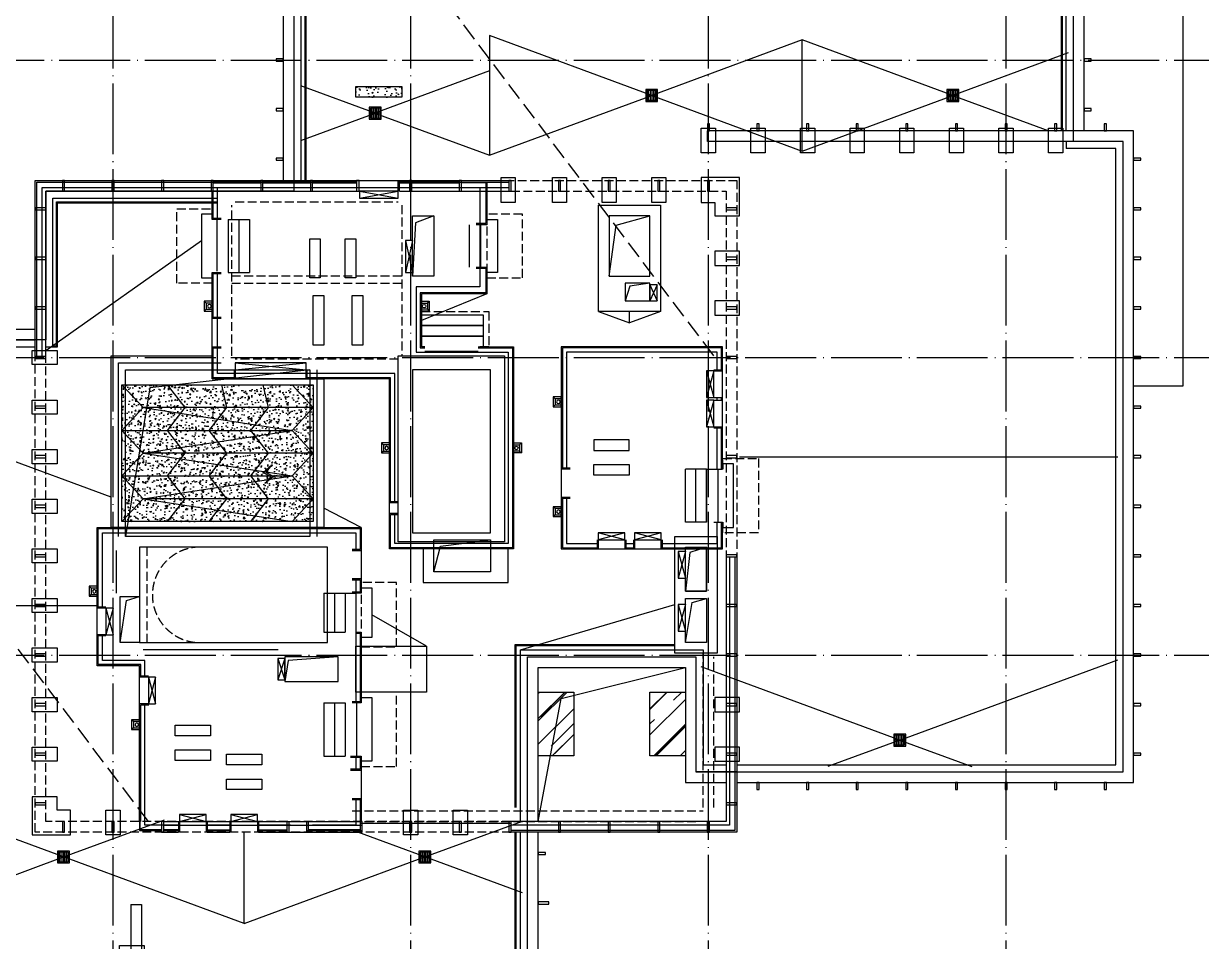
# Model space of a CAD drawing. Extents: x -186750 to 855523, y -12902 to 560425.
# Drawn here: x 608391 to 641629, y 237914 to 263830 of the extents above; entities that cross this region are included whole.
import ezdxf
from ezdxf.xclip import XClip

# ---------------------------------------------------------------- set-up
doc = ezdxf.new("R2010")
doc.units = 0
doc.header["$LTSCALE"] = 1000
doc.header["$MEASUREMENT"] = 0
doc.header["$XCLIPFRAME"] = 0
for name, pattern in [('10#楼幕墙$0$DASH', [0.35, 0.25, -0.1]), ('104-10 轴网$0$DOTE', [2.42, 2, -0.2, 0.02, -0.2]), ('X-104 8#10#平面$0$109-34 轴网$0$L1$0$$AUDIT_BAD_LTYPE1', [0]), ('X-104 8#10#平面$0$DASH', [0.35, 0.25, -0.1]), ('三跑梯-奇数F顶层$0$DASH', [0.35, 0.25, -0.1])]:
    doc.linetypes.add(name, pattern=pattern)
for name, color, linetype in [('10#楼幕墙$0$A-C_玻璃幕墙', 140, 'Continuous'), ('10#楼幕墙$0$A-O_屋面', 252, 'Continuous'), ('10#楼幕墙$0$A-金属背板', 30, 'Continuous'), ('104-10 轴网$0$A_AXIS-轴线', 252, '104-10 轴网$0$DOTE'), ('X-104 8#10#平面$0$01-标注_尺寸', 124, 'Continuous'), ('X-104 8#10#平面$0$02-TEXT_房间', 252, 'Continuous'), ('X-104 8#10#平面$0$05-填充_156', 156, 'Continuous'), ('X-104 8#10#平面$0$A-C_玻璃幕墙', 252, 'Continuous'), ('X-104 8#10#平面$0$A-E_栏杆', 252, 'Continuous'), ('X-104 8#10#平面$0$A-E_楼梯', 252, 'Continuous'), ('X-104 8#10#平面$0$A-O_分水线', 127, 'Continuous'), ('X-104 8#10#平面$0$A-O_屋面', 201, 'Continuous'), ('X-104 8#10#平面$0$A-O_散水', 134, 'Continuous'), ('X-104 8#10#平面$0$A-SUR_保温', 222, 'Continuous'), ('X-104 8#10#平面$0$A-SUR_看线', 252, 'Continuous'), ('X-104 8#10#平面$0$A-TECH_暖通', 162, 'Continuous'), ('X-104 8#10#平面$0$A-TECH_结构', 252, 'Continuous'), ('X-104 8#10#平面$0$A_STR-砌块墙', 121, 'Continuous'), ('X-104 8#10#平面$0$D_铝板', 181, 'Continuous'), ('X-104 8#10#平面$0$E-墙面分格', 252, 'Continuous'), ('X-104 8#10#平面$0$EH_玻璃', 252, 'Continuous'), ('X-104 8#10#平面$0$EH_石材', 116, 'Continuous'), ('X-104 8#10#平面$0$图例', 7, 'Continuous')]:
    doc.layers.add(name, color=color, linetype=linetype)
for name, color, linetype, plot in [('X-104 8#10#平面$0$04-不打印_辅助线', 165, 'Continuous', False), ('X-104 8#10#平面$0$DIM_MODI', 6, 'Continuous', False), ('三跑梯-奇数F顶层$0$04-不打印_辅助线', 165, 'Continuous', False)]:
    doc.layers.add(name, color=color, linetype=linetype, plot=plot)
pattern_1 = [(0, (-3e-10, -237600), (158.75, 158.75), [158.75, -158.75]), (90, (158.75, -237600), (-158.75, 158.75), [158.75, -158.75])]
pattern_2 = [(230, (-3e-10, -237600), (-364.36934, 31.87817), [38.1, -419.1]), (175, (-3e-10, -237600), (70.48565, -382.1133), [30.48, -335.28]), (280.451, (-30.36, -237597.34), (-293.885, -350.23338), [32.38, -356.18]), (226.1842, (-3e-10, -237701.6), (-542.1581, 84.08466), [57.15, -628.65]), (276.6356, (-45.2, -237694.6), (-474.8085, -494.8511), [48.57, -534.27]), (171.184, (-3e-10, -237701.6), (-474.8092, -494.8502), [45.72, -502.92]), (201, (-50.8, -237676.2), (-303.22976, 204.53104), [38.1, -419.1]), (146, (-50.8, -237676.2), (-123.60406, -368.37593), [30.48, -335.28]), (251.4514, (-76.07, -237659.16), (-426.833, -163.8457), [32.38, -356.18]), (217.5, (-3e-10, -237600), (-6.177207, -169.11008), [0, -331.216, 0, -340.36, 0, -336.55]), (187.5, (-3e-10, -237600), (-133.63933, -200.36115), [0, -194.056, 0, -323.596, 0, -128.27]), (147.5, (113.28, -237600), (-271.18119, 11.45749), [0, -127, 0, -396.24, 0, -525.78]), (137.5, (164.08, -237600), (-296.25836, -50.85298), [0, -165.1, 0, -263.144, 0, -373.38])]

# ---------------------------------------------------------------- blocks, each defined once
blk = doc.blocks.new('104-10 轴网')
at = {"layer": '104-10 轴网$0$A_AXIS-轴线', "linetype": '104-10 轴网$0$DOTE'}
for p, q in [((16800, -6500), (16800, 40100)), ((25200, -6500), (25200, 40100)), ((33600, -6500), (33600, 40100)), ((42000, -6500), (42000, 40100)), ((-6500, 25200), (48500, 25200)), ((-6500, 16800), (48500, 16800)), ((-6500, 8400), (48500, 8400))]:
    blk.add_line(p, q, dxfattribs=at)
blk = doc.blocks.new('X-104 8#10#平面$0$天窗')
at = {"layer": 'X-104 8#10#平面$0$A-C_玻璃幕墙'}
for p, q in [((1263, 5280), (1263, 480)), ((2550, 5280), (2550, 480)), ((3837, 5280), (3837, 480)), ((1263, 480), (1907, 4680)), ((1907, -120), (1907, 4680)), ((2550, 480), (1907, 4680)), ((2550, 480), (3193, 4680)), ((3193, -120), (3193, 4680)), ((3837, 480), (3193, 4680)), ((3837, 480), (4480, 4680))]:
    blk.add_line(p, q, dxfattribs=at)
blk.add_lwpolyline([(620, 5280), (4480, 5280), (4480, -120), (620, -120), (620, 2310), (620, 2310)], close=True, dxfattribs=at)
for points in [[(620, 4680), (1263, 5280), (1907, 4680)], [(1907, 4680), (2550, 5280), (3193, 4680)], [(3193, 4680), (3837, 5280), (4480, 4680)], [(620, -120), (1263, 480), (1907, -120)], [(1907, -120), (2550, 480), (3193, -120)], [(3193, -120), (3837, 480), (4480, -120)]]:
    blk.add_lwpolyline(points, dxfattribs=at)
at = {"layer": 'X-104 8#10#平面$0$D_铝板'}
blk.add_lwpolyline([(450, 5580), (4650, 5580), (4650, -420), (-200, -420), (-200, 2430), (450, 2430), (450, 5580)], dxfattribs=at)
at = {"layer": 'X-104 8#10#平面$0$DIM_MODI', "color": 2, "linetype": 'X-104 8#10#平面$0$109-34 轴网$0$L1$0$$AUDIT_BAD_LTYPE1'}
for p in [(1263, 5280), (1907, 5280), (2550, 5280), (3193, 5280), (3837, 5280)]:
    blk.add_point(p, dxfattribs=at)
at = {"layer": 'X-104 8#10#平面$0$E-墙面分格'}
for points in [[(620, 3861), (1263, 4005), (1907, 3505)], [(1907, 3505), (2550, 4005), (3193, 3505)], [(3193, 3505), (3837, 4005), (4480, 3505)], [(620, 2686), (1263, 2830), (1907, 2330)], [(1907, 2330), (2550, 2830), (3193, 2330)], [(3193, 2330), (3837, 2830), (4480, 2330)], [(620, 1155), (1263, 1655), (1907, 1155)], [(1907, 1155), (2550, 1655), (3193, 1155)], [(3193, 1155), (3837, 1655), (4480, 1155)]]:
    blk.add_lwpolyline(points, dxfattribs=at)
blk = doc.blocks.new('三跑梯-奇数F顶层')
at = {"color": 8, "linetype": '三跑梯-奇数F顶层$0$DASH'}
blk.add_arc((1350, 1710), 1350, 180, 0, dxfattribs=at)
at = {"layer": '三跑梯-奇数F顶层$0$04-不打印_辅助线', "linetype": '三跑梯-奇数F顶层$0$DASH'}
blk.add_line((0, 200), (2700, 200), dxfattribs=at)
at = {"layer": '三跑梯-奇数F顶层$0$04-不打印_辅助线'}
blk.add_lwpolyline([(2700, 5300), (0, 5300), (0, 0), (2700, 0)], close=True, dxfattribs=at)
blk = doc.blocks.new('X-104 8#10#平面$0$rhyseuyi')
at = {"layer": 'X-104 8#10#平面$0$02-TEXT_房间'}
h = blk.add_hatch(color=1, dxfattribs=at)
h.dxf.hatch_style = 1
h.paths.add_polyline_path([(21082, 250846), (21253, 251034), (21036, 251152), (21284, 251371), (21115, 251161), (21332, 251044)])
at = {"layer": 'X-104 8#10#平面$0$02-TEXT_房间', "color": 1}
blk.add_lwpolyline([(21082, 250846), (21253, 251034), (21036, 251152), (21284, 251371), (21115, 251161), (21332, 251044), (21082, 250846)], close=True, dxfattribs=at)
at = {"layer": 'X-104 8#10#平面$0$A-TECH_结构', "linetype": 'X-104 8#10#平面$0$109-34 轴网$0$L1$0$$AUDIT_BAD_LTYPE1'}
blk.add_lwpolyline([(14900, 254900), (-500, 254900), (-500, 232900), (17300, 232900), (17300, 234300), (28500, 234300), (28500, 241000), (28500, 241000), (28500, 245950), (33250, 245950), (33250, 242900), (33250, 242900), (33250, 242700), (45300, 242700), (45300, 260500), (43900, 260500), (43900, 271700), (21900, 271700), (21900, 259100), (14900, 259100)], close=True, dxfattribs=at)
at = {"layer": 'X-104 8#10#平面$0$A-TECH_结构'}
blk.add_lwpolyline([(17150, 254050), (22350, 254050), (22350, 249350), (17150, 249350)], close=True, dxfattribs=at)
blk.add_lwpolyline([(22350, 254050), (17840, 253544), (17150, 249350)], dxfattribs=at)
blk = doc.blocks.new('10#楼幕墙')
at = {"layer": '10#楼幕墙$0$A-C_玻璃幕墙'}
for p, q in [((24850, 259100), (24850, 259400)), ((24880, 259100), (24880, 259400)), ((18230, 241300), (23800, 241300)), ((18230, 241200), (23800, 241200)), ((18230, 241050), (18645, 241050)), ((18230, 241000), (18645, 241000)), ((18645, 241300), (18645, 241000)), ((18675, 241300), (18675, 241000)), ((19425, 241300), (19425, 241000)), ((19455, 241300), (19455, 241000)), ((19455, 241050), (20095, 241050)), ((19455, 241000), (20095, 241000)), ((20095, 241300), (20095, 241000)), ((20125, 241300), (20125, 241000)), ((20875, 241300), (20875, 241000)), ((20905, 241300), (20905, 241000)), ((20905, 241050), (21700, 241050)), ((20905, 241000), (23800, 241000)), ((22260, 241050), (23800, 241050))]:
    blk.add_line(p, q, dxfattribs=at)
for points in [[(21600, 262830), (21400, 262830), (21400, 262770), (21600, 262770)], [(44200, 262770), (44400, 262770), (44400, 262830), (44200, 262830)], [(21600, 261430), (21400, 261430), (21400, 261370), (21600, 261370)], [(44200, 261370), (44400, 261370), (44400, 261430), (44200, 261430)], [(33570, 260800), (33630, 260800), (33630, 261000), (33570, 261000)], [(34970, 260800), (35030, 260800), (35030, 261000), (34970, 261000)], [(36370, 260800), (36430, 260800), (36430, 261000), (36370, 261000)], [(37770, 260800), (37830, 260800), (37830, 261000), (37770, 261000)], [(39170, 260800), (39230, 260800), (39230, 261000), (39170, 261000)], [(40570, 260800), (40630, 260800), (40630, 261000), (40570, 261000)], [(41970, 260800), (42030, 260800), (42030, 261000), (41970, 261000)], [(43370, 260800), (43430, 260800), (43430, 261000), (43370, 261000)], [(44770, 260800), (44830, 260800), (44830, 261000), (44770, 261000)], [(21600, 260030), (21400, 260030), (21400, 259970), (21600, 259970)], [(45600, 259970), (45800, 259970), (45800, 260030), (45600, 260030)], [(15370, 259100), (15430, 259100), (15430, 259400), (15370, 259400)], [(16770, 259100), (16830, 259100), (16830, 259400), (16770, 259400)], [(18170, 259100), (18230, 259100), (18230, 259400), (18170, 259400)], [(19570, 259100), (19630, 259100), (19630, 259400), (19570, 259400)], [(20970, 259100), (21030, 259100), (21030, 259400), (20970, 259400)], [(22370, 259100), (22430, 259100), (22430, 259400), (22370, 259400)], [(23670, 259100), (23749, 259100), (23749, 259400), (23670, 259400)], [(25170, 259100), (25230, 259100), (25230, 259400), (25170, 259400)], [(26570, 259100), (26630, 259100), (26630, 259400), (26570, 259400)], [(27970, 259100), (28030, 259100), (28030, 259400), (27970, 259400)], [(29370, 259100), (29430, 259100), (29430, 259400), (29370, 259400)], [(30770, 259100), (30830, 259100), (30830, 259400), (30770, 259400)], [(32170, 259100), (32230, 259100), (32230, 259400), (32170, 259400)], [(33570, 259100), (33630, 259100), (33630, 259400), (33570, 259400)], [(14900, 258570), (14900, 258630), (14600, 258630), (14600, 258570)], [(34400, 258570), (34400, 258630), (34100, 258630), (34100, 258570)], [(45600, 258570), (45800, 258570), (45800, 258630), (45600, 258630)], [(14900, 257170), (14900, 257230), (14600, 257230), (14600, 257170)], [(34400, 257170), (34400, 257230), (34100, 257230), (34100, 257170)], [(45600, 257170), (45800, 257170), (45800, 257230), (45600, 257230)], [(14900, 255770), (14900, 255830), (14600, 255830), (14600, 255770)], [(34400, 255770), (34400, 255830), (34100, 255830), (34100, 255770)], [(45600, 255770), (45800, 255770), (45800, 255830), (45600, 255830)], [(14900, 254370), (14900, 254430), (14600, 254430), (14600, 254370)], [(34400, 254370), (34400, 254430), (34100, 254430), (34100, 254370)], [(45600, 254370), (45800, 254370), (45800, 254430), (45600, 254430)], [(14900, 252970), (14900, 253030), (14600, 253030), (14600, 252970)], [(45600, 252970), (45800, 252970), (45800, 253030), (45600, 253030)], [(14900, 251570), (14900, 251630), (14600, 251630), (14600, 251570)], [(34400, 251570), (34400, 251630), (34100, 251630), (34100, 251570)], [(45600, 251570), (45800, 251570), (45800, 251630), (45600, 251630)], [(14900, 250170), (14900, 250230), (14600, 250230), (14600, 250170)], [(45600, 250170), (45800, 250170), (45800, 250230), (45600, 250230)], [(14900, 248770), (14900, 248830), (14600, 248830), (14600, 248770)], [(34400, 248770), (34400, 248830), (34100, 248830), (34100, 248770)], [(45600, 248770), (45800, 248770), (45800, 248830), (45600, 248830)], [(14900, 247370), (14900, 247430), (14600, 247430), (14600, 247370)], [(34400, 247370), (34400, 247430), (34100, 247430), (34100, 247370)], [(45600, 247370), (45800, 247370), (45800, 247430), (45600, 247430)], [(14900, 245970), (14900, 246030), (14600, 246030), (14600, 245970)], [(34400, 245970), (34400, 246030), (34100, 246030), (34100, 245970)], [(45600, 245970), (45800, 245970), (45800, 246030), (45600, 246030)], [(14900, 244570), (14900, 244630), (14600, 244630), (14600, 244570)], [(34400, 244570), (34400, 244630), (34100, 244630), (34100, 244570)], [(45600, 244570), (45800, 244570), (45800, 244630), (45600, 244630)], [(14900, 243170), (14900, 243230), (14600, 243230), (14600, 243170)], [(34400, 243170), (34400, 243230), (34100, 243230), (34100, 243170)], [(45600, 243170), (45800, 243170), (45800, 243230), (45600, 243230)], [(34970, 242200), (35030, 242200), (35030, 242400), (34970, 242400)], [(36370, 242200), (36430, 242200), (36430, 242400), (36370, 242400)], [(37770, 242200), (37830, 242200), (37830, 242400), (37770, 242400)], [(39170, 242200), (39230, 242200), (39230, 242400), (39170, 242400)], [(40570, 242200), (40630, 242200), (40630, 242400), (40570, 242400)], [(41970, 242200), (42030, 242200), (42030, 242400), (41970, 242400)], [(43370, 242200), (43430, 242200), (43430, 242400), (43370, 242400)], [(44770, 242200), (44830, 242200), (44830, 242400), (44770, 242400)], [(14900, 241770), (14900, 241830), (14600, 241830), (14600, 241770)], [(34400, 241770), (34400, 241830), (34100, 241830), (34100, 241770)], [(15370, 241000), (15430, 241000), (15430, 241300), (15370, 241300)], [(16770, 241000), (16830, 241000), (16830, 241300), (16770, 241300)], [(18170, 241000), (18230, 241000), (18230, 241300), (18170, 241300)], [(22260, 241000), (22320, 241000), (22320, 241300), (22260, 241300)], [(23770, 241000), (23830, 241000), (23830, 241300), (23770, 241300)], [(25170, 241000), (25230, 241000), (25230, 241300), (25170, 241300)], [(26570, 241000), (26630, 241000), (26630, 241300), (26570, 241300)], [(27970, 241000), (28030, 241000), (28030, 241300), (27970, 241300)], [(29370, 241000), (29430, 241000), (29430, 241300), (29370, 241300)], [(30770, 241000), (30830, 241000), (30830, 241300), (30770, 241300)], [(32170, 241000), (32230, 241000), (32230, 241300), (32170, 241300)], [(33569, 241000), (33629, 241000), (33629, 241300), (33569, 241300)], [(28800, 240370), (29000, 240370), (29000, 240430), (28800, 240430)], [(28800, 238970), (29100, 238970), (29100, 239030), (28800, 239030)]]:
    blk.add_lwpolyline(points, close=True, dxfattribs=at)
for points in [[(14600, 254370), (14600, 259400), (27970, 259400)], [(14650, 254370), (14650, 259350), (23670, 259350)], [(24880, 259350), (27970, 259350)], [(14800, 254370), (14800, 259200), (23670, 259200)], [(14900, 254370), (14900, 259100), (23720, 259100)], [(24880, 259200), (27970, 259200)], [(24880, 259100), (27970, 259100)], [(34350, 248770), (34350, 241050), (28030, 241050)], [(34100, 248770), (34100, 241300), (28030, 241300)], [(34200, 248770), (34200, 241200), (28030, 241200)], [(34400, 248770), (34400, 241000), (28030, 241000)]]:
    blk.add_lwpolyline(points, dxfattribs=at)
at = {"layer": '10#楼幕墙$0$A-C_玻璃幕墙', "linetype": '10#楼幕墙$0$DASH'}
for points in [[(23670, 259400), (34400, 259400), (34400, 248770)], [(23670, 259100), (23720, 259100)], [(24880, 259100), (34100, 259100), (34100, 248770)], [(28030, 241000), (14600, 241000), (14600, 254370)], [(28030, 241300), (14900, 241300), (14900, 254370)]]:
    blk.add_lwpolyline(points, dxfattribs=at)
at = {"layer": '10#楼幕墙$0$A-O_屋面'}
for p, q in [((33570, 260500), (33570, 260800)), ((43700, 260500), (43700, 260300)), ((17300, 238960), (17600, 238960))]:
    blk.add_line(p, q, dxfattribs=at)
for points in [[(44200, 260800), (44200, 272000), (21600, 272000), (21600, 259400)], [(43900, 260800), (43900, 271700), (21900, 271700), (21900, 259400)], [(43700, 260800), (43700, 271500), (22100, 271500), (22100, 259400)], [(34400, 242400), (45600, 242400), (45600, 260800), (33570, 260800)], [(34400, 242700), (45300, 242700), (45300, 260500), (33570, 260500)], [(34400, 242900), (45100, 242900), (45100, 260300), (43700, 260300)], [(17600, 238960), (17600, 232600), (-800, 232600), (-800, 255200), (14600, 255200)], [(17300, 238960), (17300, 232900), (-500, 232900), (-500, 254900), (14600, 254900)], [(17300, 234500), (17100, 234500), (17100, 233100), (-300, 233100), (-300, 254700), (14600, 254700)], [(28300, 241300), (28300, 246150), (33450, 246150), (33450, 242900), (34100, 242900)], [(28500, 241300), (28500, 245950), (33250, 245950), (33250, 242700), (34100, 242700)], [(28800, 241300), (28800, 245650), (32950, 245650), (32950, 242400), (34100, 242400)], [(17600, 234000), (28800, 234000), (28800, 241000)], [(17600, 234300), (28500, 234300), (28500, 241000)], [(17600, 234500), (28300, 234500), (28300, 241000)]]:
    blk.add_lwpolyline(points, dxfattribs=at)
at = {"layer": '10#楼幕墙$0$A-金属背板'}
for points in [[(19630, 259330), (20970, 259330), (20970, 259350), (19630, 259350)], [(21030, 259330), (22370, 259330), (22370, 259350), (21030, 259350)], [(22430, 259330), (23670, 259330), (23670, 259350), (22430, 259350)], [(24880, 259330), (25170, 259330), (25170, 259350), (24880, 259350)], [(25230, 259330), (26570, 259330), (26570, 259350), (25230, 259350)], [(26630, 259350), (27350, 259350), (27350, 259100), (27330, 259100), (27330, 259330), (26630, 259330)], [(17550, 241300), (17550, 241050), (18170, 241050), (18170, 241070), (17570, 241070), (17570, 241300)], [(19455, 241070), (20095, 241070), (20095, 241050), (19455, 241050)], [(20905, 241070), (21700, 241070), (21700, 241050), (20905, 241050)], [(22320, 241050), (23770, 241050), (23770, 241070), (22320, 241070)]]:
    blk.add_lwpolyline(points, close=True, dxfattribs=at)
for points in [[(18645, 241070), (18230, 241070), (18230, 241050), (18645, 241050)], [(22260, 241070), (22260, 241070), (22260, 241050), (22260, 241050)]]:
    blk.add_lwpolyline(points, dxfattribs=at)
blk = doc.blocks.new('X-104 8#10#平面$0$jtkjuyriuy')
h = blk.add_hatch()
h.set_pattern_fill('ANSI31', color=8, scale=30, angle=45)
h.set_pattern_definition([(90, (0, 0), (-47.625, 1e-14), [])])
h.paths.add_polyline_path([(-138, 138), (138, 138), (138, -138), (-138, -138)])
for points in [[(-168, 168), (168, 168), (168, -168), (-168, -168)], [(-138, 138), (138, 138), (138, -138), (-138, -138)]]:
    blk.add_lwpolyline(points, close=True)
at = {"layer": 'X-104 8#10#平面$0$04-不打印_辅助线'}
for p, q in [((-168, 0), (168, 0)), ((0, 168), (0, -168))]:
    blk.add_line(p, q, dxfattribs=at)
blk = doc.blocks.new('*U259')
for p, q in [((1100, 500), (0, 500)), ((0, 500), (0, -100)), ((1100, 500), (1100, -100)), ((1100, 200), (0, 200)), ((1100, -100), (0, -100))]:
    blk.add_line(p, q)
blk = doc.blocks.new('X-104 8#10#平面$0$uyrii7ur')
at = {"layer": 'X-104 8#10#平面$0$A-TECH_结构', "linetype": 'X-104 8#10#平面$0$109-34 轴网$0$L1$0$$AUDIT_BAD_LTYPE1'}
for points in [[(25250, 20800), (25850, 20800), (25850, 19100), (25250, 19100)], [(30800, 19100), (31950, 19100), (31950, 20800), (30800, 20800)], [(31250, 18400), (31950, 18400), (31950, 18900), (31250, 18900)], [(27450, 10750), (25850, 10750), (25850, 11650), (27450, 11650)], [(33550, 10200), (32950, 10200), (32950, 11450), (33550, 11450)], [(33550, 8750), (32950, 8750), (32950, 10000), (33550, 10000)], [(21650, 7650), (23150, 7650), (23150, 8350), (21650, 8350)]]:
    blk.add_lwpolyline(points, close=True, dxfattribs=at)
for points in [[(25850, 20800), (25335, 20603), (25250, 19100)], [(25850, 10750), (26037, 11474), (27450, 11650)], [(33550, 10200), (33550, 11450), (33079, 11291), (32950, 10200), (33550, 10200)], [(23150, 8350), (21746, 8244), (21650, 7650)]]:
    blk.add_lwpolyline(points, dxfattribs=at)
at = {"layer": 'X-104 8#10#平面$0$A-TECH_结构'}
for points in [[(30800, 19100), (30995, 20538), (31950, 20800)], [(31950, 18900), (31381, 18817), (31250, 18400)]]:
    blk.add_lwpolyline(points, dxfattribs=at)
for points in [[(17550, 10050), (17550, 8750), (17000, 8750), (17181, 9940)], [(17550, 8750), (17000, 8750), (17000, 10050), (17550, 10050)], [(33550, 10000), (33550, 8750), (32950, 8750), (33138, 9881)]]:
    blk.add_lwpolyline(points, close=True, dxfattribs=at)
blk = doc.blocks.new('X-104 8#10#平面$0$dsafdg')
at = {"layer": 'X-104 8#10#平面$0$A-SUR_保温', "linetype": 'X-104 8#10#平面$0$109-34 轴网$0$L1$0$$AUDIT_BAD_LTYPE1'}
blk.add_line((19750, 17930), (19750, 19170), dxfattribs=at)
at = {"layer": 'X-104 8#10#平面$0$A-SUR_保温'}
blk.add_line((33849, 15595), (33849, 15675), dxfattribs=at)
for points in [[(19750, 20700), (19750, 21600), (23689, 21600)], [(24850, 21600), (25350, 21600), (25350, 21600), (27150, 21600), (27150, 20580)], [(27150, 19320), (27150, 18800), (25350, 18800), (25350, 16950), (25600, 16950)], [(20220, 16350), (19750, 16350), (19750, 17070)], [(27100, 16950), (27950, 16950), (27950, 11550), (24750, 11550), (24750, 12370)], [(33850, 16455), (33850, 16950), (29600, 16950), (29600, 13680)], [(24750, 12730), (24750, 16350), (22280, 16350)], [(33850, 13650), (33850, 14815)], [(29600, 12820), (29600, 11550), (30460, 11550)], [(32291, 11550), (33850, 11550), (33850, 12150)], [(16500, 9754), (16500, 11850), (23650, 11850), (23650, 11380)], [(31270, 11550), (31484, 11550)], [(23650, 10520), (23650, 10180)], [(23650, 9050), (23650, 8850), (23650, 8850), (23650, 7080)], [(23650, 9020), (23650, 7080)], [(17700, 7805), (17700, 8250), (16500, 8250), (16500, 8944)], [(18645, 3600), (17700, 3600), (17700, 3700), (17700, 6995)], [(23650, 5520), (23650, 5180)], [(23650, 4320), (23650, 3600), (22430, 3600)], [(20095, 3600), (19455, 3600)], [(21810, 3600), (20905, 3600)]]:
    blk.add_lwpolyline(points, dxfattribs=at)
at = {"layer": 'X-104 8#10#平面$0$A-SUR_保温', "linetype": 'X-104 8#10#平面$0$109-34 轴网$0$L1$0$$AUDIT_BAD_LTYPE1'}
for points in [[(25500, 21600), (27150, 21600), (27150, 20580)], [(27150, 19320), (27150, 18800), (25500, 18800)]]:
    blk.add_lwpolyline(points, dxfattribs=at)
at = {"layer": 'X-104 8#10#平面$0$EH_石材'}
for p, q in [((19600, 17100), (19600, 19200)), ((20250, 16450), (20250, 16200)), ((22250, 16200), (22250, 16450)), ((24850, 12700), (24600, 12700)), ((24850, 12400), (24600, 12400)), ((23550, 11350), (23800, 11350)), ((23800, 10550), (23550, 10550)), ((16600, 9754), (16350, 9754)), ((16600, 9724), (16350, 9724)), ((16600, 8974), (16350, 8974)), ((16600, 8944), (16350, 8944)), ((17800, 7775), (17550, 7775)), ((17811, 7025), (17550, 7025)), ((23500, 5150), (23800, 5150)), ((23550, 4350), (23800, 4350))]:
    blk.add_line(p, q, dxfattribs=at)
at = {"layer": 'X-104 8#10#平面$0$EH_石材', "linetype": 'X-104 8#10#平面$0$109-34 轴网$0$L1$0$$AUDIT_BAD_LTYPE1'}
for p, q in [((33750, 16455), (34000, 16455)), ((33750, 16425), (34000, 16425)), ((33750, 15675), (34000, 15675)), ((33750, 15595), (34000, 15595)), ((33750, 14845), (34000, 14845)), ((33750, 14815), (34000, 14815)), ((29700, 13680), (29450, 13680)), ((29700, 13650), (29450, 13650)), ((33750, 13650), (34000, 13650)), ((29700, 12850), (29450, 12850)), ((29700, 12820), (29450, 12820)), ((33750, 12150), (34000, 12150)), ((30460, 11650), (30460, 11400)), ((30490, 11650), (30490, 11400)), ((31240, 11650), (31240, 11400)), ((31270, 11650), (31270, 11400)), ((31484, 11650), (31484, 11400)), ((31514, 11650), (31514, 11400)), ((32261, 11651), (32261, 11400)), ((32291, 11651), (32291, 11400))]:
    blk.add_line(p, q, dxfattribs=at)
at = {"layer": 'X-104 8#10#平面$0$EH_石材'}
for points in [[(19850, 20700), (19600, 20700), (19600, 21500)], [(19850, 20730), (19630, 20730), (19630, 21500)], [(27320, 21500), (27320, 20580), (27050, 20580)], [(27350, 21500), (27350, 20550), (27050, 20550)], [(27050, 19320), (27320, 19320), (27320, 18630), (25470, 18630), (25470, 17070), (25600, 17070)], [(27050, 19350), (27350, 19350), (27350, 18600), (25500, 18600), (25500, 17100), (25600, 17100)], [(19850, 17900), (19600, 17900), (19600, 19200), (19850, 19200)], [(19850, 17930), (19630, 17930), (19630, 19170), (19850, 19170)], [(27100, 17100), (28100, 17100), (28100, 11400), (24600, 11400), (24600, 16200), (19600, 16200), (19600, 17100), (19850, 17100)], [(20220, 16450), (20220, 16230), (19630, 16230), (19630, 17070), (19850, 17070)], [(27100, 17070), (28070, 17070), (28070, 11430), (24630, 11430), (24630, 12370), (24850, 12370)], [(24850, 12730), (24630, 12730), (24630, 16230), (22280, 16230), (22280, 16450)], [(17550, 3700), (17550, 8100), (16350, 8100), (16350, 12000), (23800, 12000), (23800, 10150), (23650, 10150)], [(16380, 9754), (16380, 11970), (23770, 11970), (23770, 11380), (23550, 11380)], [(23550, 10520), (23770, 10520), (23770, 10180), (23550, 10180)], [(23650, 9050), (23800, 9050), (23800, 7050), (23550, 7050)], [(23650, 9020), (23770, 9020), (23770, 7080), (23550, 7080)], [(17800, 7805), (17580, 7805), (17580, 8130), (16380, 8130), (16380, 8944)], [(17580, 3700), (17580, 6995), (17811, 6995)], [(23500, 5550), (23800, 5550), (23800, 3700)], [(23500, 5520), (23770, 5520), (23770, 5180), (23500, 5180)], [(23550, 4320), (23770, 4320), (23770, 3700)]]:
    blk.add_lwpolyline(points, dxfattribs=at)
at = {"layer": 'X-104 8#10#平面$0$EH_石材', "linetype": 'X-104 8#10#平面$0$109-34 轴网$0$L1$0$$AUDIT_BAD_LTYPE1'}
for points in [[(34000, 13650), (34000, 17100), (29450, 17100), (29450, 11400), (34000, 11400), (34000, 12150)], [(33970, 16425), (33970, 17070), (29480, 17070), (29480, 13680)], [(33970, 15595), (33970, 15675)], [(33970, 13650), (33970, 14845)], [(29480, 12820), (29480, 11430), (30460, 11430)], [(32291, 11430), (33970, 11430), (33970, 12150)], [(31270, 11430), (31484, 11430)]]:
    blk.add_lwpolyline(points, dxfattribs=at)
blk = doc.blocks.new('*U261')
for p, q in [((1500, 500), (0, 500)), ((0, 500), (0, -100)), ((1500, 500), (1500, -100)), ((1500, 200), (0, 200)), ((1500, -100), (0, -100))]:
    blk.add_line(p, q)
blk = doc.blocks.new('X-104 8#10#平面$0$A$C70024A0E')
at = {"linetype": 'X-104 8#10#平面$0$109-34 轴网$0$L1$0$$AUDIT_BAD_LTYPE1'}
h = blk.add_hatch(dxfattribs=at)
h.set_pattern_fill('AR-CONC', color=18, scale=200, angle=-180)
h.set_pattern_definition(pattern_2)
h.paths.add_polyline_path([(24950, 31950), (24950, 31650), (23650, 31650), (23650, 31950)])
h = blk.add_hatch(dxfattribs=at)
h.set_pattern_fill('AR-CONC', color=18, scale=200, angle=-180)
h.set_pattern_definition(pattern_2)
h.paths.add_polyline_path([(24950, 29450), (24950, 29150), (23650, 29150), (23650, 29450)])
h = blk.add_hatch(dxfattribs=at)
h.set_pattern_fill('AR-CONC', color=18, scale=200, angle=-180)
h.set_pattern_definition(pattern_2)
h.paths.add_polyline_path([(24950, 26950), (24950, 26650), (23650, 26650), (23650, 26950)])
h = blk.add_hatch(dxfattribs=at)
h.set_pattern_fill('AR-CONC', color=18, scale=200, angle=-180)
h.set_pattern_definition(pattern_2)
h.paths.add_polyline_path([(24950, 24450), (24950, 24150), (23650, 24150), (23650, 24450)])
h = blk.add_hatch()
h.set_pattern_fill('ZIGZAG', color=18, scale=100)
h.set_pattern_definition(pattern_1)
h.paths.add_polyline_path([(7640, 5580), (8605, 5580), (8605, 2900), (7640, 2900)])
h = blk.add_hatch()
h.set_pattern_fill('ZIGZAG', color=18, scale=100)
h.set_pattern_definition(pattern_1)
h.paths.add_polyline_path([(9405, 5580), (10370, 5580), (10370, 2900), (9405, 2900)])
h = blk.add_hatch()
h.set_pattern_fill('ZIGZAG', color=18, scale=100)
h.set_pattern_definition([(0, (3530, -237600), (158.75, 158.75), [158.75, -158.75]), (90, (3688.75, -237600), (-158.75, 158.75), [158.75, -158.75])])
h.paths.add_polyline_path([(11170, 5580), (12135, 5580), (12135, 2900), (11170, 2900)])
h = blk.add_hatch()
h.set_pattern_fill('ZIGZAG', color=18, scale=100)
h.set_pattern_definition([(0, (5295, -237600), (158.75, 158.75), [158.75, -158.75]), (90, (5453.75, -237600), (-158.75, 158.75), [158.75, -158.75])])
h.paths.add_polyline_path([(12935, 5580), (13900, 5580), (13900, 2900), (12935, 2900)])
h = blk.add_hatch()
h.set_pattern_fill('ZIGZAG', color=18, scale=100)
h.set_pattern_definition([(0, (-1765, -242080), (158.75, 158.75), [158.75, -158.75]), (90, (-1606.25, -242080), (-158.75, 158.75), [158.75, -158.75])])
h.paths.add_polyline_path([(5875, 1100), (6840, 1100), (6840, -1580), (5875, -1580)])
h = blk.add_hatch()
h.set_pattern_fill('ZIGZAG', color=18, scale=100)
h.set_pattern_definition([(0, (-2e-08, -242080), (158.75, 158.75), [158.75, -158.75]), (90, (158.75, -242080), (-158.75, 158.75), [158.75, -158.75])])
h.paths.add_polyline_path([(7640, 1100), (8605, 1100), (8605, -1580), (7640, -1580)])
h = blk.add_hatch()
h.set_pattern_fill('ZIGZAG', color=18, scale=100)
h.set_pattern_definition([(0, (1765, -242080), (158.75, 158.75), [158.75, -158.75]), (90, (1923.75, -242080), (-158.75, 158.75), [158.75, -158.75])])
h.paths.add_polyline_path([(9405, 1100), (10370, 1100), (10370, -1580), (9405, -1580)])
h = blk.add_hatch()
h.set_pattern_fill('ZIGZAG', color=18, scale=100)
h.set_pattern_definition([(0, (3530, -242080), (158.75, 158.75), [158.75, -158.75]), (90, (3688.75, -242080), (-158.75, 158.75), [158.75, -158.75])])
h.paths.add_polyline_path([(11170, 1100), (12135, 1100), (12135, -1580), (11170, -1580)])
h = blk.add_hatch()
h.set_pattern_fill('ZIGZAG', color=18, scale=100)
h.set_pattern_definition([(0, (5295, -242080), (158.75, 158.75), [158.75, -158.75]), (90, (5453.75, -242080), (-158.75, 158.75), [158.75, -158.75])])
h.paths.add_polyline_path([(12935, 1100), (13900, 1100), (13900, -1580), (12935, -1580)])
for points, elevation in [([(24950, 31950), (24950, 31650), (23650, 31650), (23650, 31950)], 2600), ([(24950, 29450), (24950, 29150), (23650, 29150), (23650, 29450)], 2600), ([(24950, 26950), (24950, 26650), (23650, 26650), (23650, 26950)], 2600), ([(24950, 24450), (24950, 24150), (23650, 24150), (23650, 24450)], 2600), ([(22750, 17150), (22450, 17150), (22450, 18550), (22750, 18550)], 2600), ([(23850, 17150), (23550, 17150), (23550, 18550), (23850, 18550)], 2600), ([(7640, 5580), (8605, 5580), (8605, 2900), (7640, 2900)], 2500), ([(9405, 5580), (10370, 5580), (10370, 2900), (9405, 2900)], 2500), ([(11170, 5580), (12135, 5580), (12135, 2900), (11170, 2900)], 2500), ([(12935, 5580), (13900, 5580), (13900, 2900), (12935, 2900)], 2500), ([(5875, 1100), (6840, 1100), (6840, -1580), (5875, -1580)], 2500), ([(7640, 1100), (8605, 1100), (8605, -1580), (7640, -1580)], 2500), ([(9405, 1100), (10370, 1100), (10370, -1580), (9405, -1580)], 2500), ([(11170, 1100), (12135, 1100), (12135, -1580), (11170, -1580)], 2500), ([(12935, 1100), (13900, 1100), (13900, -1580), (12935, -1580)], 2500)]:
    blk.add_lwpolyline(points, close=True, dxfattribs=dict(elevation=elevation))
for points in [[(22649, 19050), (22349, 19050), (22349, 20150), (22649, 20150)], [(23649, 19050), (23349, 19050), (23349, 20150), (23649, 20150)], [(30365, 14178), (31365, 14178), (31365, 14478), (30365, 14478)], [(30365, 13778), (31365, 13778), (31365, 13478), (30365, 13478)], [(19550, 6421), (19550, 6121), (18550, 6121), (18550, 6421)], [(19550, 5721), (19550, 5421), (18550, 5421), (18550, 5721)], [(21000, 5601), (21000, 5301), (20000, 5301), (20000, 5601)], [(21000, 4900), (21000, 4600), (20000, 4600), (20000, 4900)]]:
    blk.add_lwpolyline(points, close=True)
blk = doc.blocks.new('X-104 8#10#平面$0$A$C6C68079C')
at = {"layer": 'X-104 8#10#平面$0$图例'}
for p, q in [((91, 87), (145, 141)), ((91, -87), (145, -137))]:
    blk.add_line(p, q, dxfattribs=at)
for points in [[(-80, -137), (-80, 141), (145, 141), (145, -137)], [(-80, -87), (-80, 87), (91, 87), (91, -87)]]:
    blk.add_lwpolyline(points, close=True, dxfattribs=at)
at = {"layer": 'X-104 8#10#平面$0$图例', "color": 6}
blk.add_circle((0, 0), 50, dxfattribs=at)
blk = doc.blocks.new('*U273')
at = {"linetype": 'X-104 8#10#平面$0$109-34 轴网$0$L1$0$$AUDIT_BAD_LTYPE1'}
for p, q in [((0, -200), (750, 0)), ((0, 0), (750, -200))]:
    blk.add_line(p, q, dxfattribs=at)
blk.add_lwpolyline([(0, -200), (750, -200), (750, 0), (0, 0)], close=True, dxfattribs=at)
blk = doc.blocks.new('*U274')
at = {"linetype": 'X-104 8#10#平面$0$109-34 轴网$0$L1$0$$AUDIT_BAD_LTYPE1'}
for p, q in [((0, -200), (602, 0)), ((0, 0), (602, -200))]:
    blk.add_line(p, q, dxfattribs=at)
blk.add_lwpolyline([(0, -200), (602, -200), (602, 0), (0, 0)], close=True, dxfattribs=at)
blk = doc.blocks.new('*U275')
at = {"linetype": 'X-104 8#10#平面$0$109-34 轴网$0$L1$0$$AUDIT_BAD_LTYPE1'}
for p, q in [((0, -200), (450, 0)), ((0, 0), (450, -200))]:
    blk.add_line(p, q, dxfattribs=at)
blk.add_lwpolyline([(0, -200), (450, -200), (450, 0), (0, 0)], close=True, dxfattribs=at)
blk = doc.blocks.new('*U276')
at = {"linetype": 'X-104 8#10#平面$0$109-34 轴网$0$L1$0$$AUDIT_BAD_LTYPE1'}
for p, q in [((0, -200), (900, 0)), ((0, 0), (900, -200))]:
    blk.add_line(p, q, dxfattribs=at)
blk.add_lwpolyline([(0, -200), (900, -200), (900, 0), (0, 0)], close=True, dxfattribs=at)
blk = doc.blocks.new('*U277')
at = {"linetype": 'X-104 8#10#平面$0$109-34 轴网$0$L1$0$$AUDIT_BAD_LTYPE1'}
for p, q in [((0, -200), (1100, 0)), ((0, 0), (1100, -200))]:
    blk.add_line(p, q, dxfattribs=at)
blk.add_lwpolyline([(0, -200), (1100, -200), (1100, 0), (0, 0)], close=True, dxfattribs=at)
blk = doc.blocks.new('*U278')
at = {"linetype": 'X-104 8#10#平面$0$109-34 轴网$0$L1$0$$AUDIT_BAD_LTYPE1'}
for p, q in [((0, -200), (2000, 0)), ((0, 0), (2000, -200))]:
    blk.add_line(p, q, dxfattribs=at)
blk.add_lwpolyline([(0, -200), (2000, -200), (2000, 0), (0, 0)], close=True, dxfattribs=at)
blk = doc.blocks.new('X-104 8#10#平面$0$ewwrrrrr')
at = {"layer": 'X-104 8#10#平面$0$A-TECH_暖通', "linetype": 'X-104 8#10#平面$0$109-34 轴网$0$L1$0$$AUDIT_BAD_LTYPE1'}
for name, p in [('*U277', (23750, 21500)), ('*U278', (20250, 16650)), ('*U273', (18675, 3900)), ('*U273', (20125, 3900))]:
    blk.add_blockref(name, p, dxfattribs=at)
for name, p, rotation in [('*U276', (25250, 20100), 270), ('*U275', (32150, 18850), 270), ('*U273', (33750, 16425), 270), ('*U273', (33750, 15595), 270), ('*U273', (31240, 11650), 179.9999999999999), ('*U273', (32264, 11650), 179.9999999999999), ('*U273', (32950, 11325), 270), ('*U273', (16800, 9724), 270), ('*U273', (32950, 9825), 270), ('*U274', (21650, 8302), 270), ('*U273', (18000, 7775), 270)]:
    blk.add_blockref(name, p, dxfattribs=dict(at, rotation=rotation))
blk = doc.blocks.new('X-104 8#10#平面$0$fdghdgfh')
at = {"layer": 'X-104 8#10#平面$0$EH_玻璃'}
h = blk.add_hatch(dxfattribs=at)
h.set_pattern_fill('AR-RROOF', color=256, scale=600, angle=135)
h.set_pattern_definition([(135, (42800, -184500), (-1724.2092, 646.5784), [11430, -1524, 3810, -762]), (135, (41814, -184052.8), (-177.809, -1255.44), [2286, -251.46, 4572, -571.5]), (135, (42072.6, -184688.6), (-3162.8462, 2440.8336), [6096, -1066.8, 3048, -762])])
h.paths.add_polyline_path([(-1000, 900), (-1000, -900), (0, -900), (0, 900)])
at = {"layer": 'X-104 8#10#平面$0$A-C_玻璃幕墙'}
blk.add_lwpolyline([(-1000, 900), (-1000, -900), (0, -900), (0, 900)], close=True, dxfattribs=at)
blk = doc.blocks.new('X-104 8#10#平面$0$mqjc')
blk.add_lwpolyline([(0, 200), (700, 200), (700, -200), (0, -200)], close=True)
blk = doc.blocks.new('X-104 8#10#平面$0$fdgdfg')
at = {"layer": 'X-104 8#10#平面$0$A-O_散水'}
for points in [[(18880, 18560), (18880, 17860), (19260, 17860), (19260, 17480), (19960, 17480), (19960, 18560)], [(1080, 0), (1080, 700), (700, 700), (700, 1080), (0, 1080), (0, 0)]]:
    blk.add_lwpolyline(points, close=True, dxfattribs=at)
at = {"layer": 'X-104 8#10#平面$0$A-O_散水', "rotation": 90}
for p in [(19080, 19260), (20480, 19260), (21880, 19260), (23280, 19260), (24680, 19260), (26080, 19260), (27480, 19260), (28880, 19260), (13430, 17860), (14880, 17860), (16280, 17860), (17680, 17860), (2280, 0), (10680, 0), (12080, 0)]:
    blk.add_blockref('X-104 8#10#平面$0$mqjc', p, dxfattribs=at)
at = {"layer": 'X-104 8#10#平面$0$A-O_散水', "xscale": -1, "rotation": 359.9999999999999}
for p in [(19960, 16280), (19960, 14880), (19960, 3680), (19960, 2280)]:
    blk.add_blockref('X-104 8#10#平面$0$mqjc', p, dxfattribs=at)
at = {"layer": 'X-104 8#10#平面$0$A-O_散水'}
for p in [(0, 13480), (0, 12080), (0, 10680), (0, 9280), (0, 7880), (0, 6480), (0, 5080), (0, 3680), (0, 2280), (2460, -3320), (2460, -4720), (2460, -6120)]:
    blk.add_blockref('X-104 8#10#平面$0$mqjc', p, dxfattribs=at)
blk = doc.blocks.new('X-104 8#10#平面')
at = {"layer": 'X-104 8#10#平面$0$05-填充_156'}
h = blk.add_hatch(dxfattribs=at)
h.set_pattern_fill('AR-CONC', color=18, scale=200)
h.set_pattern_definition([(50, (0, -3e-11), (364.36934, -31.87817), [38.1, -419.1]), (355, (0, -3e-11), (-70.48565, 382.1133), [30.48, -335.28]), (100.451, (30.36, -2.66), (293.885, 350.2334), [32.38, -356.18]), (46.1842, (0, 101.6), (542.1581, -84.08466), [57.15, -628.65]), (96.6356, (45.2, 94.6), (474.8085, 494.8511), [48.57, -534.27]), (351.184, (0, 101.6), (474.8092, 494.8502), [45.72, -502.92]), (21, (50.8, 76.2), (303.22976, -204.53104), [38.1, -419.1]), (326, (50.8, 76.2), (123.60406, 368.37593), [30.48, -335.28]), (71.4514, (76.07, 59.16), (426.833, 163.8457), [32.38, -356.18]), (37.5, (0, -3e-11), (6.177207, 169.11008), [0, -331.216, 0, -340.36, 0, -336.55]), (7.5, (0, -3e-11), (133.63933, 200.36115), [0, -194.056, 0, -323.596, 0, -128.27]), (327.5, (-113.28, -3e-11), (271.18119, -11.45749), [0, -127, 0, -396.24, 0, -525.78]), (317.5, (-164.08, -3e-11), (296.25836, 50.85298), [0, -165.1, 0, -263.144, 0, -373.38])])
h.paths.add_polyline_path([(17050, 253630), (22450, 253630), (22450, 249770), (17050, 249770)])
at = {"layer": 'X-104 8#10#平面$0$01-标注_尺寸', "linetype": 'X-104 8#10#平面$0$109-34 轴网$0$L1$0$$AUDIT_BAD_LTYPE1'}
blk.add_line((23749, 259100), (23749, 259400), dxfattribs=at)
at = {"layer": 'X-104 8#10#平面$0$04-不打印_辅助线', "linetype": 'X-104 8#10#平面$0$109-34 轴网$0$L1$0$$AUDIT_BAD_LTYPE1'}
for points in [[(24850, 254450), (27850, 254450), (27850, 249200), (24850, 249200)], [(25250, 249450), (27450, 249450), (27450, 254050), (25250, 254050)]]:
    blk.add_lwpolyline(points, close=True, dxfattribs=at)
at = {"layer": 'X-104 8#10#平面$0$05-填充_156', "color": 18}
blk.add_lwpolyline([(17050, 253630), (22450, 253630), (22450, 249770), (17050, 249770)], close=True, dxfattribs=at)
at = {"layer": 'X-104 8#10#平面$0$A-C_玻璃幕墙', "linetype": 'X-104 8#10#平面$0$109-34 轴网$0$L1$0$$AUDIT_BAD_LTYPE1'}
for p, q in [((18230, 241200), (18675, 241200)), ((19425, 241200), (20125, 241200)), ((20875, 241200), (21730, 241200)), ((21700, 241300), (21700, 241000)), ((21760, 241300), (21760, 241000)), ((22290, 241200), (23770, 241200)), ((22290, 241000), (23770, 241000))]:
    blk.add_line(p, q, dxfattribs=at)
at = {"layer": 'X-104 8#10#平面$0$A-E_栏杆', "linetype": 'X-104 8#10#平面$0$109-34 轴网$0$L1$0$$AUDIT_BAD_LTYPE1'}
for points in [[(22220, 259400), (22220, 271380), (43580, 271380), (43580, 260800)], [(22250, 259400), (22250, 271350), (43550, 271350), (43550, 260800)], [(15100, 254730), (15200, 254730), (15200, 258800), (19750, 258800)], [(15100, 254700), (15230, 254700), (15230, 258770), (19750, 258770)], [(28150, 241700), (28150, 246300), (32650, 246300)], [(28180, 241700), (28180, 246270), (32650, 246270)], [(17600, 234650), (28150, 234650), (28150, 241000)], [(17600, 234620), (28180, 234620), (28180, 241000)]]:
    blk.add_lwpolyline(points, dxfattribs=at)
at = {"layer": 'X-104 8#10#平面$0$A-E_楼梯'}
for p, q in [((19730, 258300), (19730, 256837)), ((26850, 258150), (26850, 256950)), ((27170, 258150), (27170, 256950)), ((27100, 254570), (25600, 254570)), ((33870, 251250), (33870, 249750)), ((23650, 247750), (23650, 246650)), ((21460, 246150), (17650, 246150)), ((23670, 244650), (23670, 243150))]:
    blk.add_line(p, q, dxfattribs=at)
for points in [[(19600, 258300), (19600, 258450), (19300, 258450), (19300, 256650), (19600, 256650), (19600, 256800)], [(27350, 258300), (27650, 258300), (27650, 256800), (27350, 256800)], [(27100, 254700), (27250, 254700), (27250, 255000), (25500, 255000), (25500, 254700), (25600, 254700)], [(34011, 249750), (34011, 249600), (34311, 249600), (34311, 251400), (34011, 251400), (34011, 251250)], [(23800, 247900), (24100, 247900), (24100, 246500), (23800, 246500)], [(23800, 244800), (24100, 244800), (24100, 243000), (23800, 243000)]]:
    blk.add_lwpolyline(points, dxfattribs=at)
for points in [[(27250, 255600), (25500, 255600), (25500, 255300), (27250, 255300)], [(27250, 255300), (25500, 255300), (25500, 255000), (27250, 255000)]]:
    blk.add_lwpolyline(points, close=True, dxfattribs=at)
at = {"layer": 'X-104 8#10#平面$0$A-O_分水线', "linetype": 'X-104 8#10#平面$0$109-34 轴网$0$L1$0$$AUDIT_BAD_LTYPE1'}
for p, q in [((36250, 260231), (36250, 263369)), ((25200, 259100), (25200, 260475)), ((27350, 256200), (25500, 255450)), ((20500, 238417), (20500, 241000))]:
    blk.add_line(p, q, dxfattribs=at)
at = {"layer": 'X-104 8#10#平面$0$A-O_分水线'}
for p, q in [((43750, 263000), (40500, 261800)), ((40500, 261800), (43209, 260800)), ((14900, 254600), (19300, 257707)), ((30500, 255702), (31375, 255378)), ((32250, 255702), (31375, 255378)), ((31375, 255378), (31375, 255700)), ((16750, 250459), (7700, 253800)), ((34480, 251600), (45150, 251600)), ((23800, 249600), (22750, 250147)), ((-350, 247400), (16350, 247400)), ((28300, 246150), (32650, 247426)), ((25650, 246250), (24100, 247140)), ((39000, 243600), (33400, 245667)), ((39000, 243600), (45150, 245870)), ((39000, 243600), (36968, 242850)), ((39000, 243600), (41032, 242850)), ((15400, 240300), (9400, 242515)), ((15400, 240300), (18250, 241352)), ((25600, 240300), (28350, 241315)), ((25600, 240300), (23704, 241000)), ((9400, 238085), (15400, 240300)), ((20500, 238417), (15400, 240300)), ((20500, 238417), (25600, 240300)), ((28350, 239285), (25600, 240300))]:
    blk.add_line(p, q, dxfattribs=at)
for points in [[(27423, 262496), (24192, 261303), (27423, 260110), (32000, 261800), (27423, 263490), (27423, 260110)], [(32000, 261800), (36250, 260231), (40500, 261800), (36250, 263369), (32000, 261800)], [(22100, 260525), (24200, 261300), (22100, 262075)]]:
    blk.add_lwpolyline(points, dxfattribs=at)
at = {"layer": 'X-104 8#10#平面$0$A-O_屋面', "linetype": 'X-104 8#10#平面$0$DASH', "ltscale": 2}
for p, q in [((33750, 254450), (19339, 273550)), ((17800, 241300), (3389, 260400))]:
    blk.add_line(p, q, dxfattribs=at)
at = {"layer": 'X-104 8#10#平面$0$A-O_屋面', "linetype": 'X-104 8#10#平面$0$DASH'}
for points in [[(19600, 256800), (19600, 256500), (18600, 256500), (18600, 258600), (19600, 258600), (19600, 258300)], [(25600, 254700), (25500, 254700), (25500, 255700), (27400, 255700), (27400, 254700), (27100, 254700)], [(34011, 251250), (34011, 251550), (35011, 251550), (35011, 249450), (34011, 249450), (34011, 249750)], [(23800, 243000), (23800, 242850), (24800, 242850), (24800, 244950), (23800, 244950), (23800, 244800)]]:
    blk.add_lwpolyline(points, dxfattribs=at)
for points in [[(27350, 256650), (28350, 256650), (28350, 258450), (27350, 258450)], [(23800, 246230), (24800, 246230), (24800, 248050), (23800, 248050)]]:
    blk.add_lwpolyline(points, close=True, dxfattribs=at)
at = {"layer": 'X-104 8#10#平面$0$A-SUR_保温', "linetype": 'X-104 8#10#平面$0$109-34 轴网$0$L1$0$$AUDIT_BAD_LTYPE1'}
for points in [[(19750, 259200), (25350, 259200), (25350, 259200), (27150, 259200), (27150, 256400), (25350, 256400), (25350, 254550), (27950, 254550), (27950, 249150), (24750, 249150), (24750, 249970)], [(19750, 258330), (19750, 259200)], [(24750, 250330), (24750, 253950), (19750, 253950), (19750, 256770)]]:
    blk.add_lwpolyline(points, dxfattribs=at)
at = {"layer": 'X-104 8#10#平面$0$A-SUR_保温'}
for points in [[(30500, 258700), (32250, 258700), (32250, 255700), (30500, 255700)], [(32650, 249350), (33850, 249350), (33850, 246050), (32650, 246050)], [(23650, 246250), (25650, 246250), (25650, 244950), (23650, 244950)]]:
    blk.add_lwpolyline(points, close=True, dxfattribs=at)
blk.add_lwpolyline([(25550, 248997), (25550, 248050), (27950, 248050), (27950, 249030)], dxfattribs=at)
at = {"layer": 'X-104 8#10#平面$0$A-SUR_看线'}
for p, q in [((36370, 242200), (36430, 242200)), ((29370, 241000), (29430, 241000)), ((30770, 241000), (30830, 241000)), ((32170, 241000), (32230, 241000)), ((32170, 241000), (32230, 241000))]:
    blk.add_line(p, q, dxfattribs=at)
blk.add_lwpolyline([(45600, 253600), (47000, 253600), (47000, 274800), (32800, 274800), (32800, 272000)], dxfattribs=at)
at = {"layer": 'X-104 8#10#平面$0$A-TECH_结构', "linetype": 'X-104 8#10#平面$0$DASH'}
for p, q in [((24950, 256700), (20150, 256700)), ((20150, 256500), (24950, 256500)), ((33450, 241700), (33450, 246050)), ((33750, 241700), (33750, 245950)), ((23550, 241600), (33450, 241600)), ((23550, 241300), (33350, 241300))]:
    blk.add_line(p, q, dxfattribs=at)
at = {"layer": 'X-104 8#10#平面$0$A-TECH_结构', "linetype": 'X-104 8#10#平面$0$109-34 轴网$0$L1$0$$AUDIT_BAD_LTYPE1'}
blk.add_line((14900, 254700), (15100, 254700), dxfattribs=at)
at = {"layer": 'X-104 8#10#平面$0$A-TECH_结构'}
for p, q in [((16900, 247750), (16900, 248950)), ((34400, 242700), (33250, 242700))]:
    blk.add_line(p, q, dxfattribs=at)
at = {"layer": 'X-104 8#10#平面$0$A-TECH_结构', "linetype": 'X-104 8#10#平面$0$DASH'}
for points in [[(14900, 254900), (14900, 259100), (19750, 259100)], [(20150, 254450), (20150, 258700)], [(20250, 258800), (24850, 258800)], [(24950, 258700), (24950, 254450)], [(24850, 254350), (20250, 254350)]]:
    blk.add_lwpolyline(points, dxfattribs=at)
at = {"layer": 'X-104 8#10#平面$0$A-TECH_结构', "linetype": 'X-104 8#10#平面$0$109-34 轴网$0$L1$0$$AUDIT_BAD_LTYPE1'}
for points in [[(15100, 254700), (15100, 258900), (19750, 258900)], [(16950, 249350), (16950, 254250), (19850, 254250)], [(22550, 254050), (22550, 249350)]]:
    blk.add_lwpolyline(points, dxfattribs=at)
at = {"layer": 'X-104 8#10#平面$0$A-TECH_结构'}
blk.add_lwpolyline([(28800, 241300), (29442, 244773), (32950, 245650)], dxfattribs=at)
at = {"layer": 'X-104 8#10#平面$0$A_STR-砌块墙'}
blk.add_line((33550, 251250), (33750, 251250), dxfattribs=at)
at = {"layer": 'X-104 8#10#平面$0$A_STR-砌块墙', "linetype": 'X-104 8#10#平面$0$109-34 轴网$0$L1$0$$AUDIT_BAD_LTYPE1'}
for p, q in [((19630, 241300), (20970, 241300)), ((22320, 241300), (23300, 241300))]:
    blk.add_line(p, q, dxfattribs=at)
at = {"layer": 'X-104 8#10#平面$0$D_铝板'}
blk.add_line((23770, 241250), (28030, 241250), dxfattribs=at)
at = {"layer": 'X-104 8#10#平面$0$EH_石材', "linetype": 'X-104 8#10#平面$0$109-34 轴网$0$L1$0$$AUDIT_BAD_LTYPE1'}
for p, q in [((27850, 254445), (27850, 252968)), ((33550, 251250), (33550, 249750))]:
    blk.add_line(p, q, dxfattribs=at)
at = {"layer": 'X-104 8#10#平面$0$EH_石材'}
blk.add_line((23350, 247750), (23650, 247750), dxfattribs=at)
at = {"linetype": 'X-104 8#10#平面$0$109-34 轴网$0$L1$0$$AUDIT_BAD_LTYPE1'}
ref = blk.add_blockref('10#楼幕墙', (0, 0), dxfattribs=at)
XClip(ref).set_block_clipping_path([(-18550, -12900), (65550.0000000001, 343500.0000000001)])
ref = blk.add_blockref('104-10 轴网', (0, 237600), dxfattribs=at)
XClip(ref).set_block_clipping_path([(-16049.9999999999, -11899.9999999999), (58050, 45500.0000000001)])
blk.add_blockref('X-104 8#10#平面$0$uyrii7ur', (0, 237600), dxfattribs=at)
at = {"color": 5, "xscale": -1}
for p in [(19520, 255850), (29368, 253148), (29368, 250048), (16270, 247800), (17470, 244033)]:
    blk.add_blockref('X-104 8#10#平面$0$A$C6C68079C', p, dxfattribs=at)
at = {"color": 5}
for p in [(25580, 255850), (28180, 251848)]:
    blk.add_blockref('X-104 8#10#平面$0$A$C6C68079C', p, dxfattribs=at)
at = {"linetype": 'X-104 8#10#平面$0$109-34 轴网$0$L1$0$$AUDIT_BAD_LTYPE1', "rotation": 270}
blk.add_blockref('X-104 8#10#平面$0$天窗', (17170, 254250), dxfattribs=at)
at = {"color": 5, "xscale": -1, "rotation": 359.9999999999999}
blk.add_blockref('X-104 8#10#平面$0$A$C6C68079C', (24520, 251848), dxfattribs=at)
at = {"linetype": 'X-104 8#10#平面$0$109-34 轴网$0$L1$0$$AUDIT_BAD_LTYPE1', "xscale": -1, "rotation": 359.9999999999999}
for p in [(28800, 244057), (31950, 244057)]:
    blk.add_blockref('X-104 8#10#平面$0$fdghdgfh', p, dxfattribs=at)
at = {"layer": 'X-104 8#10#平面$0$01-标注_尺寸', "linetype": 'X-104 8#10#平面$0$109-34 轴网$0$L1$0$$AUDIT_BAD_LTYPE1'}
blk.add_blockref('X-104 8#10#平面$0$fdgdfg', (14520, 240920), dxfattribs=at)
at = {"layer": 'X-104 8#10#平面$0$A-E_楼梯'}
for name, p, rotation in [('*U261', (20550, 256800), 90), ('*U261', (33050, 251250), 269.9999999999999), ('三跑梯-奇数F顶层', (17550, 249050), 270), ('*U259', (23250, 246650), 90), ('*U261', (23250, 243150), 90)]:
    blk.add_blockref(name, p, dxfattribs=dict(at, rotation=rotation))
at = {"layer": 'X-104 8#10#平面$0$A-O_分水线', "xscale": -1, "rotation": 359.9999999999999}
for p in [(32000, 261800), (40500, 261800), (24200, 261300), (39000, 243600), (15400, 240300), (25600, 240300)]:
    blk.add_blockref('X-104 8#10#平面$0$jtkjuyriuy', p, dxfattribs=at)
at = {"layer": 'X-104 8#10#平面$0$A-TECH_暖通'}
blk.add_blockref('X-104 8#10#平面$0$A$C70024A0E', (0, 237600), dxfattribs=at)
at = {"layer": 'X-104 8#10#平面$0$A-TECH_暖通', "linetype": 'X-104 8#10#平面$0$109-34 轴网$0$L1$0$$AUDIT_BAD_LTYPE1'}
blk.add_blockref('X-104 8#10#平面$0$ewwrrrrr', (0, 237600), dxfattribs=at)
at = {"layer": 'X-104 8#10#平面$0$A-TECH_结构', "linetype": 'X-104 8#10#平面$0$109-34 轴网$0$L1$0$$AUDIT_BAD_LTYPE1'}
blk.add_blockref('X-104 8#10#平面$0$rhyseuyi', (0, 0), dxfattribs=at)
at = {"layer": 'X-104 8#10#平面$0$A_STR-砌块墙', "linetype": 'X-104 8#10#平面$0$109-34 轴网$0$L1$0$$AUDIT_BAD_LTYPE1'}
blk.add_blockref('X-104 8#10#平面$0$dsafdg', (0, 237600), dxfattribs=at)

msp = doc.modelspace()

# ---------------------------------------------------------------- block references
msp.add_blockref('X-104 8#10#平面', (594116.4, 0))

doc.saveas('drawing.dxf')
